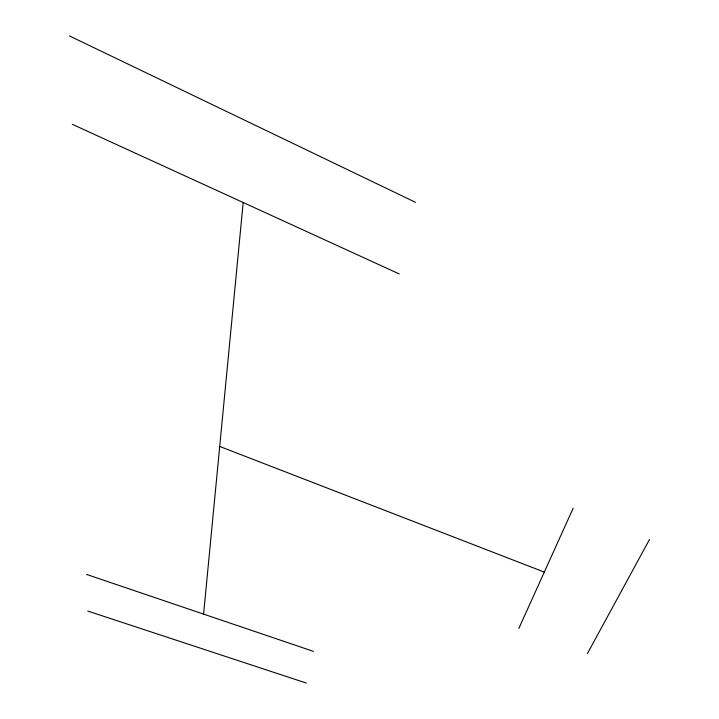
<?xml version="1.0" encoding="UTF-8"?>
<svg xmlns="http://www.w3.org/2000/svg" width="719" height="719" viewBox="0 0 719 719"><rect width="100%" height="100%" fill="white"/><g stroke="black" fill="none" stroke-linecap="round" stroke-linejoin="round"><path stroke-width="1.08" d="M203.576 614.107L243.184 202.515M518.857 628.415L573.187 508.189M587.405 653.58L649.5 539.484M87.727 611.042L306.285 683.05M86.568 574.427L313.484 651.378M219.708 446.445L544.301 572.099M72.295 124.297L399.207 273.921M69.5 35.95L415.465 202.309"/></g></svg>
